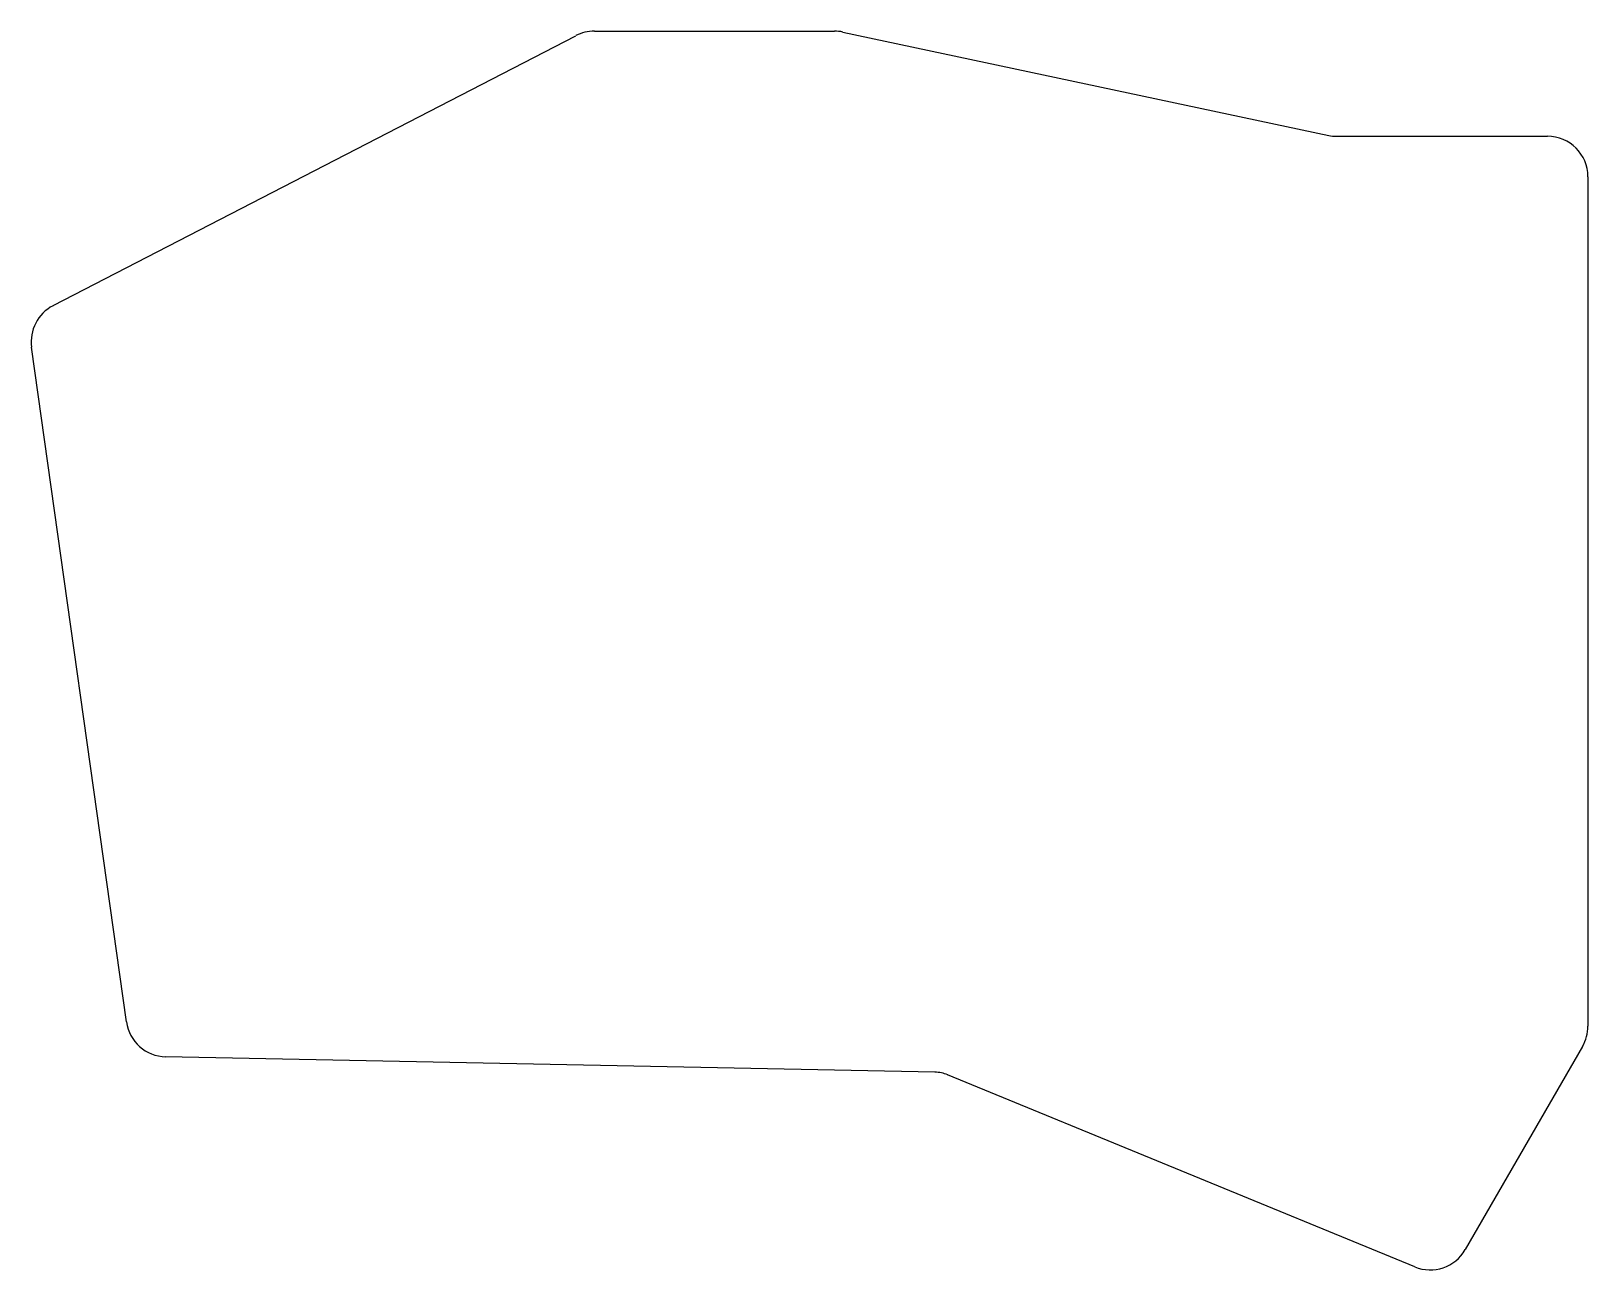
# Model space of a CAD drawing. Header units: millimetres. Extents: x -19 to 104, y -31 to 67.
import ezdxf

# ---------------------------------------------------------------- set-up
doc = ezdxf.new("R2010")
doc.units = ezdxf.units.MM

msp = doc.modelspace()

# ---------------------------------------------------------------- linework, layer by layer
for p, q in [((25.78, 66.65), (44.73, 66.65)), ((45.4, 66.58), (83.78, 58.41)), ((-16.98, 44.97), (24.31, 66.29)), ((84.36, 58.35), (101.05, 58.35)), ((104.25, 55.15), (104.25, -11.95)), ((-11.19, -11.61), (-18.68, 41.68)), ((52.67, -15.58), (-8.09, -14.37)), ((103.82, -13.55), (94.56, -29.6)), ((90.57, -30.96), (53.68, -15.79))]:
    msp.add_line(p, q)
for centre, radius, start, end in [((25.78, 63.45), 3.2, 90, 117.3167), ((44.73, 63.45), 3.2, 77.9855, 90), ((84.36, 61.15), 2.8, 257.9855, 270), ((101.05, 55.15), 3.2, 0, 90), ((-15.51, 42.12), 3.2, 117.3167, 188), ((-8.02, -11.17), 3.2, 188, 268.8605), ((101.05, -11.95), 3.2, 330.0227, 360), ((52.62, -18.38), 2.8, 67.6404, 88.8605), ((91.79, -28), 3.2, 247.6404, 330.0227)]:
    msp.add_arc(centre, radius, start, end)

doc.saveas('drawing.dxf')
